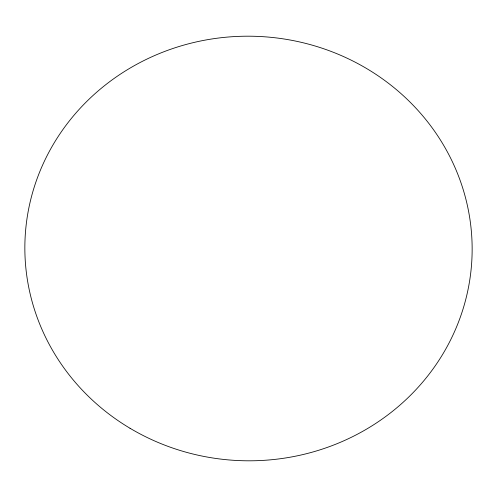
<?xml version="1.0" encoding="UTF-8"?>
<svg xmlns="http://www.w3.org/2000/svg" width="497" height="497" viewBox="0 0 497 497"><rect width="100%" height="100%" fill="white"/><g stroke="black" fill="none" stroke-linecap="round" stroke-linejoin="round"><path stroke-width="0.75" d="M130.028 428.271A223.662 212.306 1.5 0 0 472.013 256.44A223.662 212.306 1.5 0 0 143.453 60.796A223.662 212.306 1.5 0 0 130.028 428.271"/></g></svg>
